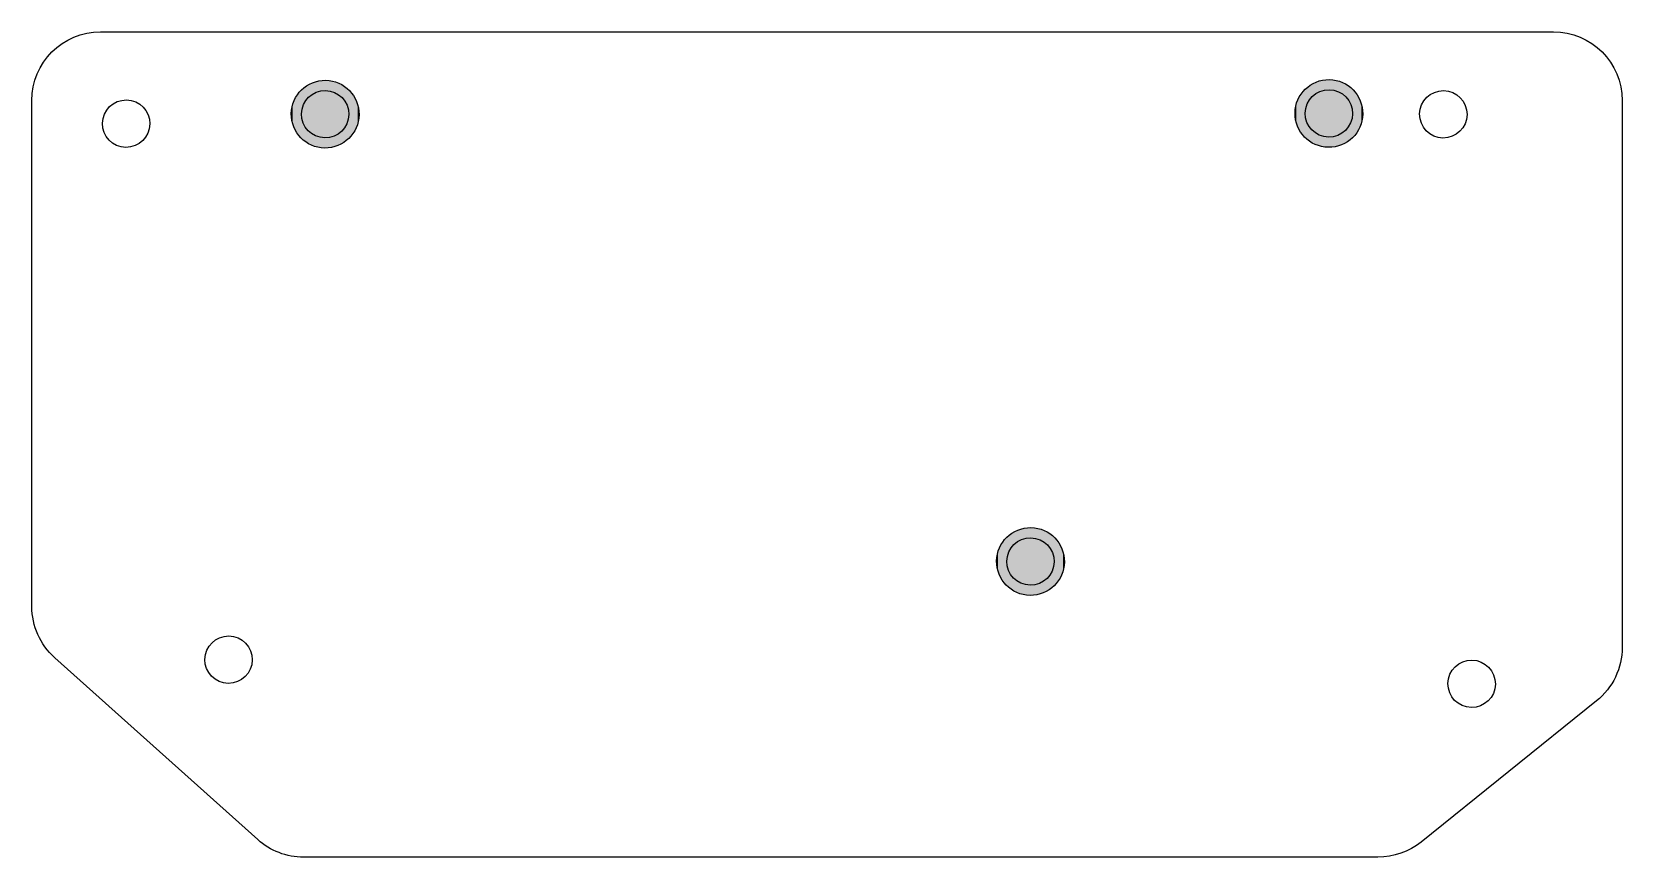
# Model space of a CAD drawing. Extents: x 0.18 to 4.8, y -2.57 to -0.17.
import ezdxf

# ---------------------------------------------------------------- set-up
doc = ezdxf.new("R2010")
doc.units = 0
doc.layers.add('CUT', color=7, linetype='CONTINUOUS')
doc.layers.add('ENGRAVE', color=7, linetype='CONTINUOUS')

# ---------------------------------------------------------------- blocks, each defined once
blk = doc.blocks.new('*U1')
at = {"layer": 'ENGRAVE', "color": 7}
for points in [[(0.9902, -0.5011), (0.984, -0.3238), (0.9902, -0.3209)], [(0.9927, -0.502), (0.9902, -0.3209), (0.9927, -0.3197)], [(0.9902, -0.5011), (0.9902, -0.3209), (0.9927, -0.502)], [(0.9992, -0.5045), (0.9927, -0.3197), (0.9992, -0.3174)], [(0.9927, -0.502), (0.9927, -0.3197), (0.9992, -0.5045)], [(1.0018, -0.5052), (0.9992, -0.3174), (1.0018, -0.3165)], [(0.9992, -0.5045), (0.9992, -0.3174), (1.0018, -0.5052)], [(1.0086, -0.5071), (1.0018, -0.3165), (1.0086, -0.3149)], [(1.0018, -0.5052), (1.0018, -0.3165), (1.0086, -0.5071)], [(1.0112, -0.5075), (1.0086, -0.3149), (1.0112, -0.3142)], [(1.0086, -0.5071), (1.0086, -0.3149), (1.0112, -0.5075)], [(1.0184, -0.5087), (1.0112, -0.3142), (1.0184, -0.3133)], [(1.0112, -0.5075), (1.0112, -0.3142), (1.0184, -0.5087)], [(1.021, -0.5089), (1.0184, -0.3133), (1.021, -0.3129)], [(1.0184, -0.5087), (1.0184, -0.3133), (1.021, -0.5089)], [(1.0284, -0.5093), (1.021, -0.3129), (1.0284, -0.3126)], [(1.021, -0.5089), (1.021, -0.3129), (1.0284, -0.5093)], [(1.0311, -0.5093), (1.0284, -0.3126), (1.0311, -0.3125)], [(1.0284, -0.5093), (1.0284, -0.3126), (1.0311, -0.5093)], [(1.0311, -0.5093), (1.0311, -0.3125), (1.0385, -0.509)], [(1.0385, -0.509), (1.0311, -0.3125), (1.0385, -0.313)], [(1.0385, -0.509), (1.0385, -0.313), (1.0412, -0.5086)], [(1.0412, -0.5086), (1.0385, -0.313), (1.0412, -0.3132)], [(1.0412, -0.5086), (1.0412, -0.3132), (1.0483, -0.5076)], [(1.0483, -0.5076), (1.0412, -0.3132), (1.0483, -0.3143)], [(1.0483, -0.5076), (1.0483, -0.3143), (1.0509, -0.507)], [(1.0509, -0.507), (1.0483, -0.3143), (1.0509, -0.3148)], [(1.0509, -0.507), (1.0509, -0.3148), (1.0577, -0.5053)], [(1.0577, -0.5053), (1.0509, -0.3148), (1.0577, -0.3166)], [(1.0577, -0.5053), (1.0577, -0.3166), (1.0603, -0.5044)], [(1.0603, -0.5044), (1.0577, -0.3166), (1.0603, -0.3173)], [(1.0603, -0.5044), (1.0603, -0.3173), (1.0668, -0.5021)], [(1.0668, -0.5021), (1.0603, -0.3173), (1.0668, -0.3198)], [(1.0668, -0.5021), (1.0668, -0.3198), (1.0693, -0.501)], [(1.0693, -0.501), (1.0668, -0.3198), (1.0693, -0.3208)], [(1.0693, -0.501), (1.0693, -0.3208), (1.0755, -0.4981)], [(1.0755, -0.4981), (1.0693, -0.3208), (1.0755, -0.3239)], [(0.9426, -0.4567), (0.9396, -0.3714), (0.9426, -0.3654)], [(0.9439, -0.4588), (0.9426, -0.3654), (0.9439, -0.3628)], [(0.9426, -0.4567), (0.9426, -0.3654), (0.9439, -0.4588)], [(0.9474, -0.4648), (0.9439, -0.3628), (0.9474, -0.3572)], [(0.9439, -0.4588), (0.9439, -0.3628), (0.9474, -0.4648)], [(0.9489, -0.4669), (0.9474, -0.3572), (0.9489, -0.3548)], [(0.9474, -0.4648), (0.9474, -0.3572), (0.9489, -0.4669)], [(0.953, -0.4725), (0.9489, -0.3548), (0.953, -0.3495)], [(0.9489, -0.4669), (0.9489, -0.3548), (0.953, -0.4725)], [(0.9547, -0.4744), (0.953, -0.3495), (0.9547, -0.3473)], [(0.953, -0.4725), (0.953, -0.3495), (0.9547, -0.4744)], [(0.9592, -0.4796), (0.9547, -0.3473), (0.9592, -0.3424)], [(0.9547, -0.4744), (0.9547, -0.3473), (0.9592, -0.4796)], [(0.9611, -0.4813), (0.9592, -0.3424), (0.9611, -0.3404)], [(0.9592, -0.4796), (0.9592, -0.3424), (0.9611, -0.4813)], [(0.9661, -0.486), (0.9611, -0.3404), (0.9661, -0.336)], [(0.9611, -0.4813), (0.9611, -0.3404), (0.9661, -0.486)], [(0.9682, -0.4876), (0.9661, -0.336), (0.9682, -0.3341)], [(0.9661, -0.486), (0.9661, -0.336), (0.9682, -0.4876)], [(0.9736, -0.4918), (0.9682, -0.3341), (0.9736, -0.3302)], [(0.9682, -0.4876), (0.9682, -0.3341), (0.9736, -0.4918)], [(0.9759, -0.4932), (0.9736, -0.3302), (0.9759, -0.3286)], [(0.9736, -0.4918), (0.9736, -0.3302), (0.9759, -0.4932)], [(0.9817, -0.4968), (0.9759, -0.3286), (0.9817, -0.3251)], [(0.9759, -0.4932), (0.9759, -0.3286), (0.9817, -0.4968)], [(0.984, -0.498), (0.9817, -0.3251), (0.984, -0.3238)], [(0.9817, -0.4968), (0.9817, -0.3251), (0.984, -0.498)], [(0.984, -0.498), (0.984, -0.3238), (0.9902, -0.5011)], [(1.0755, -0.4981), (1.0755, -0.3239), (1.0779, -0.4967)], [(1.0779, -0.4967), (1.0755, -0.3239), (1.0779, -0.325)], [(1.0779, -0.4967), (1.0779, -0.325), (1.0837, -0.4933)], [(1.0837, -0.4933), (1.0779, -0.325), (1.0837, -0.3287)], [(1.0837, -0.4933), (1.0837, -0.3287), (1.0859, -0.4917)], [(1.0859, -0.4917), (1.0837, -0.3287), (1.0859, -0.3301)], [(1.0859, -0.4917), (1.0859, -0.3301), (1.0913, -0.4877)], [(1.0913, -0.4877), (1.0859, -0.3301), (1.0913, -0.3343)], [(1.0913, -0.4877), (1.0913, -0.3343), (1.0934, -0.4859)], [(1.0934, -0.4859), (1.0913, -0.3343), (1.0934, -0.3358)], [(1.0934, -0.4859), (1.0934, -0.3358), (1.0984, -0.4815)], [(1.0984, -0.4815), (1.0934, -0.3358), (1.0984, -0.3405)], [(1.0984, -0.4815), (1.0984, -0.3405), (1.1003, -0.4794)], [(1.1003, -0.4794), (1.0984, -0.3405), (1.1003, -0.3423)], [(1.1003, -0.4794), (1.1003, -0.3423), (1.1049, -0.4746)], [(1.1049, -0.4746), (1.1003, -0.3423), (1.1049, -0.3474)], [(1.1049, -0.4746), (1.1049, -0.3474), (1.1066, -0.4724)], [(1.1066, -0.4724), (1.1049, -0.3474), (1.1066, -0.3494)], [(1.1066, -0.4724), (1.1066, -0.3494), (1.1106, -0.4671)], [(1.1106, -0.4671), (1.1066, -0.3494), (1.1106, -0.355)], [(1.1106, -0.4671), (1.1106, -0.355), (1.1121, -0.4647)], [(1.1121, -0.4647), (1.1106, -0.355), (1.1121, -0.357)], [(1.1121, -0.4647), (1.1121, -0.357), (1.1157, -0.459)], [(1.1157, -0.459), (1.1121, -0.357), (1.1157, -0.363)], [(1.1157, -0.459), (1.1157, -0.363), (1.1169, -0.4565)], [(1.1169, -0.4565), (1.1157, -0.363), (1.1169, -0.3652)], [(1.1169, -0.4565), (1.1169, -0.3652), (1.1199, -0.4505)], [(1.1199, -0.4505), (1.1169, -0.3652), (1.1199, -0.3716)], [(0.9317, -0.4197), (0.9313, -0.4096), (0.9317, -0.4038)], [(0.932, -0.4216), (0.9317, -0.4038), (0.932, -0.3995)], [(0.9317, -0.4197), (0.9317, -0.4038), (0.932, -0.4216)], [(0.9331, -0.4295), (0.932, -0.3995), (0.9331, -0.393)], [(0.932, -0.4216), (0.932, -0.3995), (0.9331, -0.4295)], [(0.9336, -0.4317), (0.9331, -0.393), (0.9336, -0.3898)], [(0.9331, -0.4295), (0.9331, -0.393), (0.9336, -0.4317)], [(0.9354, -0.4389), (0.9336, -0.3898), (0.9354, -0.3833)], [(0.9336, -0.4317), (0.9336, -0.3898), (0.9354, -0.4389)], [(0.9362, -0.4412), (0.9354, -0.3833), (0.9362, -0.3804)], [(0.9354, -0.4389), (0.9354, -0.3833), (0.9362, -0.4412)], [(0.9386, -0.448), (0.9362, -0.3804), (0.9386, -0.3741)], [(0.9362, -0.4412), (0.9362, -0.3804), (0.9386, -0.448)], [(0.9396, -0.4503), (0.9386, -0.3741), (0.9396, -0.3714)], [(0.9386, -0.448), (0.9386, -0.3741), (0.9396, -0.4503)], [(0.9396, -0.4503), (0.9396, -0.3714), (0.9426, -0.4567)], [(1.1199, -0.4505), (1.1199, -0.3716), (1.121, -0.4477)], [(1.121, -0.4477), (1.1199, -0.3716), (1.121, -0.3739)], [(1.121, -0.4477), (1.121, -0.3739), (1.1234, -0.4415)], [(1.1234, -0.4415), (1.121, -0.3739), (1.1234, -0.3807)], [(1.1234, -0.4415), (1.1234, -0.3807), (1.1242, -0.4385)], [(1.1242, -0.4385), (1.1234, -0.3807), (1.1242, -0.383)], [(1.1242, -0.4385), (1.1242, -0.383), (1.1259, -0.4321)], [(1.1259, -0.4321), (1.1242, -0.383), (1.1259, -0.3902)], [(1.1259, -0.4321), (1.1259, -0.3902), (1.1264, -0.4288)], [(1.1264, -0.4288), (1.1259, -0.3902), (1.1264, -0.3924)], [(1.1264, -0.4288), (1.1264, -0.3924), (1.1275, -0.4223)], [(1.1275, -0.4223), (1.1264, -0.3924), (1.1275, -0.4002)], [(1.1275, -0.4223), (1.1275, -0.4002), (1.1278, -0.4181)], [(1.1278, -0.4181), (1.1275, -0.4002), (1.1278, -0.4022)], [(1.1278, -0.4181), (1.1278, -0.4022), (1.1282, -0.4123)]]:
    blk.add_solid(points, dxfattribs=at)
blk = doc.blocks.new('*U2')
at = {"layer": 'ENGRAVE', "color": 7}
for points in [[(3.0497, -1.8046), (3.0432, -1.6198), (3.0497, -1.6176)], [(3.0523, -1.8053), (3.0497, -1.6176), (3.0523, -1.6167)], [(3.0497, -1.8046), (3.0497, -1.6176), (3.0523, -1.8053)], [(3.0591, -1.8072), (3.0523, -1.6167), (3.0591, -1.615)], [(3.0523, -1.8053), (3.0523, -1.6167), (3.0591, -1.8072)], [(3.0617, -1.8076), (3.0591, -1.615), (3.0617, -1.6144)], [(3.0591, -1.8072), (3.0591, -1.615), (3.0617, -1.8076)], [(3.0689, -1.8088), (3.0617, -1.6144), (3.0689, -1.6134)], [(3.0617, -1.8076), (3.0617, -1.6144), (3.0689, -1.8088)], [(3.0715, -1.809), (3.0689, -1.6134), (3.0715, -1.613)], [(3.0689, -1.8088), (3.0689, -1.6134), (3.0715, -1.809)], [(3.0789, -1.8095), (3.0715, -1.613), (3.0789, -1.6127)], [(3.0715, -1.809), (3.0715, -1.613), (3.0789, -1.8095)], [(3.0816, -1.8094), (3.0789, -1.6127), (3.0816, -1.6126)], [(3.0789, -1.8095), (3.0789, -1.6127), (3.0816, -1.8094)], [(3.0816, -1.8094), (3.0816, -1.6126), (3.089, -1.8091)], [(3.089, -1.8091), (3.0816, -1.6126), (3.089, -1.6131)], [(3.089, -1.8091), (3.089, -1.6131), (3.0917, -1.8087)], [(3.0917, -1.8087), (3.089, -1.6131), (3.0917, -1.6133)], [(3.0917, -1.8087), (3.0917, -1.6133), (3.0988, -1.8077)], [(3.0988, -1.8077), (3.0917, -1.6133), (3.0988, -1.6145)], [(3.0988, -1.8077), (3.0988, -1.6145), (3.1014, -1.8071)], [(3.1014, -1.8071), (3.0988, -1.6145), (3.1014, -1.6149)], [(3.1014, -1.8071), (3.1014, -1.6149), (3.1082, -1.8054)], [(3.1082, -1.8054), (3.1014, -1.6149), (3.1082, -1.6168)], [(3.1082, -1.8054), (3.1082, -1.6168), (3.1108, -1.8045)], [(3.1108, -1.8045), (3.1082, -1.6168), (3.1108, -1.6175)], [(3.1108, -1.8045), (3.1108, -1.6175), (3.1173, -1.8023)], [(3.1173, -1.8023), (3.1108, -1.6175), (3.1173, -1.6199)], [(2.9944, -1.759), (2.9931, -1.6655), (2.9944, -1.663)], [(2.9979, -1.765), (2.9944, -1.663), (2.9979, -1.6573)], [(2.9944, -1.759), (2.9944, -1.663), (2.9979, -1.765)], [(2.9994, -1.767), (2.9979, -1.6573), (2.9994, -1.6549)], [(2.9979, -1.765), (2.9979, -1.6573), (2.9994, -1.767)], [(3.0035, -1.7726), (2.9994, -1.6549), (3.0035, -1.6496)], [(2.9994, -1.767), (2.9994, -1.6549), (3.0035, -1.7726)], [(3.0052, -1.7745), (3.0035, -1.6496), (3.0052, -1.6474)], [(3.0035, -1.7726), (3.0035, -1.6496), (3.0052, -1.7745)], [(3.0097, -1.7797), (3.0052, -1.6474), (3.0097, -1.6425)], [(3.0052, -1.7745), (3.0052, -1.6474), (3.0097, -1.7797)], [(3.0116, -1.7815), (3.0097, -1.6425), (3.0116, -1.6405)], [(3.0097, -1.7797), (3.0097, -1.6425), (3.0116, -1.7815)], [(3.0166, -1.7861), (3.0116, -1.6405), (3.0166, -1.6361)], [(3.0116, -1.7815), (3.0116, -1.6405), (3.0166, -1.7861)], [(3.0187, -1.7877), (3.0166, -1.6361), (3.0187, -1.6343)], [(3.0166, -1.7861), (3.0166, -1.6361), (3.0187, -1.7877)], [(3.0241, -1.7919), (3.0187, -1.6343), (3.0241, -1.6303)], [(3.0187, -1.7877), (3.0187, -1.6343), (3.0241, -1.7919)], [(3.0263, -1.7933), (3.0241, -1.6303), (3.0263, -1.6287)], [(3.0241, -1.7919), (3.0241, -1.6303), (3.0263, -1.7933)], [(3.0322, -1.7969), (3.0263, -1.6287), (3.0322, -1.6253)], [(3.0263, -1.7933), (3.0263, -1.6287), (3.0322, -1.7969)], [(3.0345, -1.7981), (3.0322, -1.6253), (3.0345, -1.6239)], [(3.0322, -1.7969), (3.0322, -1.6253), (3.0345, -1.7981)], [(3.0407, -1.8012), (3.0345, -1.6239), (3.0407, -1.621)], [(3.0345, -1.7981), (3.0345, -1.6239), (3.0407, -1.8012)], [(3.0432, -1.8022), (3.0407, -1.621), (3.0432, -1.6198)], [(3.0407, -1.8012), (3.0407, -1.621), (3.0432, -1.8022)], [(3.0432, -1.8022), (3.0432, -1.6198), (3.0497, -1.8046)], [(3.1173, -1.8023), (3.1173, -1.6199), (3.1198, -1.8011)], [(3.1198, -1.8011), (3.1173, -1.6199), (3.1198, -1.6209)], [(3.1198, -1.8011), (3.1198, -1.6209), (3.126, -1.7982)], [(3.126, -1.7982), (3.1198, -1.6209), (3.126, -1.624)], [(3.126, -1.7982), (3.126, -1.624), (3.1283, -1.7968)], [(3.1283, -1.7968), (3.126, -1.624), (3.1283, -1.6252)], [(3.1283, -1.7968), (3.1283, -1.6252), (3.1342, -1.7934)], [(3.1342, -1.7934), (3.1283, -1.6252), (3.1342, -1.6288)], [(3.1342, -1.7934), (3.1342, -1.6288), (3.1364, -1.7918)], [(3.1364, -1.7918), (3.1342, -1.6288), (3.1364, -1.6302)], [(3.1364, -1.7918), (3.1364, -1.6302), (3.1418, -1.7878)], [(3.1418, -1.7878), (3.1364, -1.6302), (3.1418, -1.6344)], [(3.1418, -1.7878), (3.1418, -1.6344), (3.1439, -1.786)], [(3.1439, -1.786), (3.1418, -1.6344), (3.1439, -1.636)], [(3.1439, -1.786), (3.1439, -1.636), (3.1489, -1.7816)], [(3.1489, -1.7816), (3.1439, -1.636), (3.1489, -1.6406)], [(3.1489, -1.7816), (3.1489, -1.6406), (3.1508, -1.7796)], [(3.1508, -1.7796), (3.1489, -1.6406), (3.1508, -1.6424)], [(3.1508, -1.7796), (3.1508, -1.6424), (3.1553, -1.7747)], [(3.1553, -1.7747), (3.1508, -1.6424), (3.1553, -1.6476)], [(3.1553, -1.7747), (3.1553, -1.6476), (3.1571, -1.7725)], [(3.1571, -1.7725), (3.1553, -1.6476), (3.1571, -1.6495)], [(3.1571, -1.7725), (3.1571, -1.6495), (3.1611, -1.7672)], [(3.1611, -1.7672), (3.1571, -1.6495), (3.1611, -1.6551)], [(3.1611, -1.7672), (3.1611, -1.6551), (3.1626, -1.7648)], [(3.1626, -1.7648), (3.1611, -1.6551), (3.1626, -1.6571)], [(3.1626, -1.7648), (3.1626, -1.6571), (3.1662, -1.7591)], [(3.1662, -1.7591), (3.1626, -1.6571), (3.1662, -1.6631)], [(3.1662, -1.7591), (3.1662, -1.6631), (3.1674, -1.7566)], [(3.1674, -1.7566), (3.1662, -1.6631), (3.1674, -1.6653)], [(2.9822, -1.7198), (2.9818, -1.7097), (2.9822, -1.7039)], [(2.9825, -1.7218), (2.9822, -1.7039), (2.9825, -1.6997)], [(2.9822, -1.7198), (2.9822, -1.7039), (2.9825, -1.7218)], [(2.9836, -1.7296), (2.9825, -1.6997), (2.9836, -1.6932)], [(2.9825, -1.7218), (2.9825, -1.6997), (2.9836, -1.7296)], [(2.9841, -1.7318), (2.9836, -1.6932), (2.9841, -1.6899)], [(2.9836, -1.7296), (2.9836, -1.6932), (2.9841, -1.7318)], [(2.9859, -1.739), (2.9841, -1.6899), (2.9859, -1.6834)], [(2.9841, -1.7318), (2.9841, -1.6899), (2.9859, -1.739)], [(2.9867, -1.7413), (2.9859, -1.6834), (2.9867, -1.6805)], [(2.9859, -1.739), (2.9859, -1.6834), (2.9867, -1.7413)], [(2.9891, -1.7481), (2.9867, -1.6805), (2.9891, -1.6742)], [(2.9867, -1.7413), (2.9867, -1.6805), (2.9891, -1.7481)], [(2.9901, -1.7504), (2.9891, -1.6742), (2.9901, -1.6715)], [(2.9891, -1.7481), (2.9891, -1.6742), (2.9901, -1.7504)], [(2.9931, -1.7568), (2.9901, -1.6715), (2.9931, -1.6655)], [(2.9901, -1.7504), (2.9901, -1.6715), (2.9931, -1.7568)], [(2.9931, -1.7568), (2.9931, -1.6655), (2.9944, -1.759)], [(3.1674, -1.7566), (3.1674, -1.6653), (3.1704, -1.7506)], [(3.1704, -1.7506), (3.1674, -1.6653), (3.1704, -1.6717)], [(3.1704, -1.7506), (3.1704, -1.6717), (3.1715, -1.7479)], [(3.1715, -1.7479), (3.1704, -1.6717), (3.1715, -1.674)], [(3.1715, -1.7479), (3.1715, -1.674), (3.1739, -1.7416)], [(3.1739, -1.7416), (3.1715, -1.674), (3.1739, -1.6808)], [(3.1739, -1.7416), (3.1739, -1.6808), (3.1746, -1.7387)], [(3.1746, -1.7387), (3.1739, -1.6808), (3.1746, -1.6831)], [(3.1746, -1.7387), (3.1746, -1.6831), (3.1764, -1.7322)], [(3.1764, -1.7322), (3.1746, -1.6831), (3.1764, -1.6903)], [(3.1764, -1.7322), (3.1764, -1.6903), (3.1769, -1.729)], [(3.1769, -1.729), (3.1764, -1.6903), (3.1769, -1.6925)], [(3.1769, -1.729), (3.1769, -1.6925), (3.178, -1.7224)], [(3.178, -1.7224), (3.1769, -1.6925), (3.178, -1.7003)], [(3.178, -1.7224), (3.178, -1.7003), (3.1783, -1.7182)], [(3.1783, -1.7182), (3.178, -1.7003), (3.1783, -1.7023)], [(3.1783, -1.7182), (3.1783, -1.7023), (3.1787, -1.7124)]]:
    blk.add_solid(points, dxfattribs=at)
blk = doc.blocks.new('*U3')
at = {"layer": 'ENGRAVE', "color": 7}
for points in [[(3.8995, -0.4947), (3.8937, -0.3264), (3.8995, -0.323)], [(3.9019, -0.4959), (3.8995, -0.323), (3.9019, -0.3216)], [(3.8995, -0.4947), (3.8995, -0.323), (3.9019, -0.4959)], [(3.908, -0.499), (3.9019, -0.3216), (3.908, -0.3187)], [(3.9019, -0.4959), (3.9019, -0.3216), (3.908, -0.499)], [(3.9105, -0.4999), (3.908, -0.3187), (3.9105, -0.3176)], [(3.908, -0.499), (3.908, -0.3187), (3.9105, -0.4999)], [(3.917, -0.5024), (3.9105, -0.3176), (3.917, -0.3153)], [(3.9105, -0.4999), (3.9105, -0.3176), (3.917, -0.5024)], [(3.9196, -0.5031), (3.917, -0.3153), (3.9196, -0.3144)], [(3.917, -0.5024), (3.917, -0.3153), (3.9196, -0.5031)], [(3.9264, -0.5049), (3.9196, -0.3144), (3.9264, -0.3128)], [(3.9196, -0.5031), (3.9196, -0.3144), (3.9264, -0.5049)], [(3.9291, -0.5054), (3.9264, -0.3128), (3.9291, -0.3121)], [(3.9264, -0.5049), (3.9264, -0.3128), (3.9291, -0.5054)], [(3.9362, -0.5066), (3.9291, -0.3121), (3.9362, -0.3111)], [(3.9291, -0.5054), (3.9291, -0.3121), (3.9362, -0.5066)], [(3.9389, -0.5067), (3.9362, -0.3111), (3.9389, -0.3108)], [(3.9362, -0.5066), (3.9362, -0.3111), (3.9389, -0.5067)], [(3.9462, -0.5072), (3.9389, -0.3108), (3.9462, -0.3105)], [(3.9389, -0.5067), (3.9389, -0.3108), (3.9462, -0.5072)], [(3.9489, -0.5071), (3.9462, -0.3105), (3.9489, -0.3104)], [(3.9462, -0.5072), (3.9462, -0.3105), (3.9489, -0.5071)], [(3.9489, -0.5071), (3.9489, -0.3104), (3.9563, -0.5068)], [(3.9563, -0.5068), (3.9489, -0.3104), (3.9563, -0.3109)], [(3.9563, -0.5068), (3.9563, -0.3109), (3.959, -0.5065)], [(3.959, -0.5065), (3.9563, -0.3109), (3.959, -0.311)], [(3.959, -0.5065), (3.959, -0.311), (3.9661, -0.5055)], [(3.9661, -0.5055), (3.959, -0.311), (3.9661, -0.3122)], [(3.9661, -0.5055), (3.9661, -0.3122), (3.9687, -0.5048)], [(3.9687, -0.5048), (3.9661, -0.3122), (3.9687, -0.3127)], [(3.9687, -0.5048), (3.9687, -0.3127), (3.9756, -0.5032)], [(3.9756, -0.5032), (3.9687, -0.3127), (3.9756, -0.3145)], [(3.9756, -0.5032), (3.9756, -0.3145), (3.9781, -0.5023)], [(3.9781, -0.5023), (3.9756, -0.3145), (3.9781, -0.3152)], [(3.9781, -0.5023), (3.9781, -0.3152), (3.9847, -0.5)], [(3.9847, -0.5), (3.9781, -0.3152), (3.9847, -0.3177)], [(3.9847, -0.5), (3.9847, -0.3177), (3.9871, -0.4989)], [(3.9871, -0.4989), (3.9847, -0.3177), (3.9871, -0.3186)], [(3.9871, -0.4989), (3.9871, -0.3186), (3.9933, -0.496)], [(3.9933, -0.496), (3.9871, -0.3186), (3.9933, -0.3217)], [(3.9933, -0.496), (3.9933, -0.3217), (3.9957, -0.4946)], [(3.9957, -0.4946), (3.9933, -0.3217), (3.9957, -0.3229)], [(3.9957, -0.4946), (3.9957, -0.3229), (4.0015, -0.4912)], [(4.0015, -0.4912), (3.9957, -0.3229), (4.0015, -0.3265)], [(3.8574, -0.4481), (3.8564, -0.372), (3.8574, -0.3693)], [(3.8604, -0.4545), (3.8574, -0.3693), (3.8604, -0.3633)], [(3.8574, -0.4481), (3.8574, -0.3693), (3.8604, -0.4545)], [(3.8617, -0.4567), (3.8604, -0.3633), (3.8617, -0.3607)], [(3.8604, -0.4545), (3.8604, -0.3633), (3.8617, -0.4567)], [(3.8652, -0.4627), (3.8617, -0.3607), (3.8652, -0.3551)], [(3.8617, -0.4567), (3.8617, -0.3607), (3.8652, -0.4627)], [(3.8667, -0.4648), (3.8652, -0.3551), (3.8667, -0.3527)], [(3.8652, -0.4627), (3.8652, -0.3551), (3.8667, -0.4648)], [(3.8708, -0.4704), (3.8667, -0.3527), (3.8708, -0.3474)], [(3.8667, -0.4648), (3.8667, -0.3527), (3.8708, -0.4704)], [(3.8725, -0.4723), (3.8708, -0.3474), (3.8725, -0.3452)], [(3.8708, -0.4704), (3.8708, -0.3474), (3.8725, -0.4723)], [(3.877, -0.4774), (3.8725, -0.3452), (3.877, -0.3403)], [(3.8725, -0.4723), (3.8725, -0.3452), (3.877, -0.4774)], [(3.8789, -0.4792), (3.877, -0.3403), (3.8789, -0.3383)], [(3.877, -0.4774), (3.877, -0.3403), (3.8789, -0.4792)], [(3.8839, -0.4839), (3.8789, -0.3383), (3.8839, -0.3338)], [(3.8789, -0.4792), (3.8789, -0.3383), (3.8839, -0.4839)], [(3.886, -0.4855), (3.8839, -0.3338), (3.886, -0.332)], [(3.8839, -0.4839), (3.8839, -0.3338), (3.886, -0.4855)], [(3.8914, -0.4897), (3.886, -0.332), (3.8914, -0.3281)], [(3.886, -0.4855), (3.886, -0.332), (3.8914, -0.4897)], [(3.8937, -0.4911), (3.8914, -0.3281), (3.8937, -0.3264)], [(3.8914, -0.4897), (3.8914, -0.3281), (3.8937, -0.4911)], [(3.8937, -0.4911), (3.8937, -0.3264), (3.8995, -0.4947)], [(4.0015, -0.4912), (4.0015, -0.3265), (4.0037, -0.4895)], [(4.0037, -0.4895), (4.0015, -0.3265), (4.0037, -0.3279)], [(4.0037, -0.4895), (4.0037, -0.3279), (4.0091, -0.4856)], [(4.0091, -0.4856), (4.0037, -0.3279), (4.0091, -0.3321)], [(4.0091, -0.4856), (4.0091, -0.3321), (4.0112, -0.4838)], [(4.0112, -0.4838), (4.0091, -0.3321), (4.0112, -0.3337)], [(4.0112, -0.4838), (4.0112, -0.3337), (4.0162, -0.4793)], [(4.0162, -0.4793), (4.0112, -0.3337), (4.0162, -0.3384)], [(4.0162, -0.4793), (4.0162, -0.3384), (4.0181, -0.4773)], [(4.0181, -0.4773), (4.0162, -0.3384), (4.0181, -0.3402)], [(4.0181, -0.4773), (4.0181, -0.3402), (4.0227, -0.4724)], [(4.0227, -0.4724), (4.0181, -0.3402), (4.0227, -0.3453)], [(4.0227, -0.4724), (4.0227, -0.3453), (4.0244, -0.4702)], [(4.0244, -0.4702), (4.0227, -0.3453), (4.0244, -0.3472)], [(4.0244, -0.4702), (4.0244, -0.3472), (4.0284, -0.4649)], [(4.0284, -0.4649), (4.0244, -0.3472), (4.0284, -0.3528)], [(4.0284, -0.4649), (4.0284, -0.3528), (4.0299, -0.4625)], [(4.0299, -0.4625), (4.0284, -0.3528), (4.0299, -0.3549)], [(4.0299, -0.4625), (4.0299, -0.3549), (4.0335, -0.4569)], [(4.0335, -0.4569), (4.0299, -0.3549), (4.0335, -0.3609)], [(4.0335, -0.4569), (4.0335, -0.3609), (4.0348, -0.4543)], [(4.0348, -0.4543), (4.0335, -0.3609), (4.0348, -0.3631)], [(4.0348, -0.4543), (4.0348, -0.3631), (4.0377, -0.4483)], [(4.0377, -0.4483), (4.0348, -0.3631), (4.0377, -0.3695)], [(4.0377, -0.4483), (4.0377, -0.3695), (4.0388, -0.4456)], [(4.0388, -0.4456), (4.0377, -0.3695), (4.0388, -0.3717)], [(3.8495, -0.4175), (3.8492, -0.4075), (3.8495, -0.4017)], [(3.8498, -0.4195), (3.8495, -0.4017), (3.8498, -0.3974)], [(3.8495, -0.4175), (3.8495, -0.4017), (3.8498, -0.4195)], [(3.8509, -0.4273), (3.8498, -0.3974), (3.8509, -0.3909)], [(3.8498, -0.4195), (3.8498, -0.3974), (3.8509, -0.4273)], [(3.8514, -0.4295), (3.8509, -0.3909), (3.8514, -0.3877)], [(3.8509, -0.4273), (3.8509, -0.3909), (3.8514, -0.4295)], [(3.8532, -0.4368), (3.8514, -0.3877), (3.8532, -0.3812)], [(3.8514, -0.4295), (3.8514, -0.3877), (3.8532, -0.4368)], [(3.854, -0.4391), (3.8532, -0.3812), (3.854, -0.3783)], [(3.8532, -0.4368), (3.8532, -0.3812), (3.854, -0.4391)], [(3.8564, -0.4459), (3.854, -0.3783), (3.8564, -0.372)], [(3.854, -0.4391), (3.854, -0.3783), (3.8564, -0.4459)], [(3.8564, -0.4459), (3.8564, -0.372), (3.8574, -0.4481)], [(4.0388, -0.4456), (4.0388, -0.3717), (4.0412, -0.4393)], [(4.0412, -0.4393), (4.0388, -0.3717), (4.0412, -0.3785)], [(4.0412, -0.4393), (4.0412, -0.3785), (4.042, -0.4364)], [(4.042, -0.4364), (4.0412, -0.3785), (4.042, -0.3808)], [(4.042, -0.4364), (4.042, -0.3808), (4.0437, -0.4299)], [(4.0437, -0.4299), (4.042, -0.3808), (4.0437, -0.3881)], [(4.0437, -0.4299), (4.0437, -0.3881), (4.0443, -0.4267)], [(4.0443, -0.4267), (4.0437, -0.3881), (4.0443, -0.3903)], [(4.0443, -0.4267), (4.0443, -0.3903), (4.0454, -0.4202)], [(4.0454, -0.4202), (4.0443, -0.3903), (4.0454, -0.3981)], [(4.0454, -0.4202), (4.0454, -0.3981), (4.0456, -0.4159)], [(4.0456, -0.4159), (4.0454, -0.3981), (4.0456, -0.4001)], [(4.0456, -0.4159), (4.0456, -0.4001), (4.046, -0.4101)]]:
    blk.add_solid(points, dxfattribs=at)

msp = doc.modelspace()

# ---------------------------------------------------------------- linework, layer by layer
at = {"layer": 'CUT', "color": 7}
for points, knots in [([(0.2435, -1.9907), (0.2435, -1.9907), (0.8337, -2.5195), (0.8337, -2.5195), (0.8704, -2.5524), (0.9179, -2.5705), (0.9672, -2.5705), (0.9672, -2.5705), (4.0904, -2.5705), (4.0904, -2.5705), (4.136, -2.5705), (4.1802, -2.555), (4.2157, -2.5264), (4.2157, -2.5264), (4.7257, -2.1162), (4.7257, -2.1162), (4.7729, -2.0783), (4.8003, -2.021), (4.8003, -1.9604), (4.8003, -1.9604), (4.8003, -0.3715), (4.8003, -0.3715), (4.8003, -0.2611), (4.7108, -0.1715), (4.6003, -0.1715), (4.6003, -0.1715), (0.377, -0.1715), (0.377, -0.1715), (0.2665, -0.1715), (0.177, -0.2611), (0.177, -0.3715), (0.177, -0.3715), (0.177, -1.8417), (0.177, -1.8417), (0.177, -1.8986), (0.2012, -1.9527), (0.2435, -1.9907)], [0, 0, 0, 0, 1, 1, 1, 2, 2, 2, 3, 3, 3, 4, 4, 4, 5, 5, 5, 6, 6, 6, 7, 7, 7, 8, 8, 8, 9, 9, 9, 10, 10, 10, 11, 11, 11, 12, 12, 12, 12]), ([(0.3824, -0.4375), (0.3819, -0.4755), (0.4123, -0.5068), (0.4503, -0.5073), (0.4884, -0.5078), (0.5197, -0.4774), (0.5202, -0.4394), (0.5207, -0.4013), (0.4903, -0.37), (0.4522, -0.3695), (0.4142, -0.369), (0.3829, -0.3994), (0.3824, -0.4375)], [0, 0, 0, 0, 1, 1, 1, 2, 2, 2, 3, 3, 3, 4, 4, 4, 4]), ([(0.9609, -0.41), (0.9604, -0.448), (0.9908, -0.4793), (1.0288, -0.4798), (1.0669, -0.4803), (1.0981, -0.4499), (1.0987, -0.4119), (1.0992, -0.3738), (1.0687, -0.3426), (1.0307, -0.342), (0.9927, -0.3415), (0.9614, -0.3719), (0.9609, -0.41)], [0, 0, 0, 0, 1, 1, 1, 2, 2, 2, 3, 3, 3, 4, 4, 4, 4]), ([(3.8787, -0.4079), (3.8782, -0.4459), (3.9086, -0.4772), (3.9466, -0.4777), (3.9847, -0.4782), (4.016, -0.4478), (4.0165, -0.4097), (4.017, -0.3717), (3.9866, -0.3404), (3.9485, -0.3399), (3.9105, -0.3394), (3.8792, -0.3698), (3.8787, -0.4079)], [0, 0, 0, 0, 1, 1, 1, 2, 2, 2, 3, 3, 3, 4, 4, 4, 4]), ([(4.2114, -0.4104), (4.2109, -0.4484), (4.2413, -0.4797), (4.2793, -0.4802), (4.3174, -0.4807), (4.3486, -0.4503), (4.3492, -0.4122), (4.3497, -0.3742), (4.3192, -0.3429), (4.2812, -0.3424), (4.2432, -0.3419), (4.2119, -0.3723), (4.2114, -0.4104)], [0, 0, 0, 0, 1, 1, 1, 2, 2, 2, 3, 3, 3, 4, 4, 4, 4]), ([(3.0114, -1.7101), (3.0108, -1.7482), (3.0413, -1.7794), (3.0793, -1.7799), (3.1174, -1.7805), (3.1486, -1.75), (3.1491, -1.712), (3.1497, -1.6739), (3.1192, -1.6427), (3.0812, -1.6422), (3.0432, -1.6416), (3.0119, -1.6721), (3.0114, -1.7101)], [0, 0, 0, 0, 1, 1, 1, 2, 2, 2, 3, 3, 3, 4, 4, 4, 4]), ([(0.68, -1.9955), (0.6795, -2.0336), (0.7099, -2.0648), (0.748, -2.0654), (0.786, -2.0659), (0.8173, -2.0354), (0.8178, -1.9974), (0.8183, -1.9594), (0.7879, -1.9281), (0.7499, -1.9276), (0.7118, -1.927), (0.6805, -1.9575), (0.68, -1.9955)], [0, 0, 0, 0, 1, 1, 1, 2, 2, 2, 3, 3, 3, 4, 4, 4, 4]), ([(4.2938, -2.0657), (4.2933, -2.1037), (4.3237, -2.135), (4.3618, -2.1355), (4.3998, -2.136), (4.4311, -2.1056), (4.4316, -2.0676), (4.4321, -2.0295), (4.4017, -1.9983), (4.3637, -1.9977), (4.3256, -1.9972), (4.2943, -2.0276), (4.2938, -2.0657)], [0, 0, 0, 0, 1, 1, 1, 2, 2, 2, 3, 3, 3, 4, 4, 4, 4])]:
    msp.add_open_spline(points, degree=3, knots=knots, dxfattribs=at)
at = {"layer": 'ENGRAVE'}
for points in [[(0.9313, -0.4096), (0.9306, -0.4639), (0.9741, -0.5086), (1.0284, -0.5093), (1.0828, -0.5101), (1.1274, -0.4666), (1.1282, -0.4123), (1.1289, -0.3579), (1.0855, -0.3133), (1.0311, -0.3125), (0.9768, -0.3118), (0.9321, -0.3552), (0.9313, -0.4096)], [(3.8492, -0.4075), (3.8484, -0.4618), (3.8919, -0.5065), (3.9462, -0.5072), (4.0006, -0.508), (4.0453, -0.4645), (4.046, -0.4101), (4.0467, -0.3558), (4.0033, -0.3111), (3.9489, -0.3104), (3.8946, -0.3096), (3.8499, -0.3531), (3.8492, -0.4075)], [(2.9818, -1.7097), (2.9811, -1.7641), (3.0246, -1.8087), (3.0789, -1.8095), (3.1333, -1.8102), (3.1779, -1.7667), (3.1787, -1.7124), (3.1794, -1.658), (3.136, -1.6134), (3.0816, -1.6126), (3.0272, -1.6119), (2.9826, -1.6554), (2.9818, -1.7097)]]:
    msp.add_open_spline(points, degree=3, knots=[0, 0, 0, 0, 1, 1, 1, 2, 2, 2, 3, 3, 3, 4, 4, 4, 4], dxfattribs=at)

# ---------------------------------------------------------------- block references
at = {"layer": 'ENGRAVE', "color": 7}
for name in ['*U1', '*U3', '*U2']:
    msp.add_blockref(name, (0, 0), dxfattribs=at)

doc.saveas('drawing.dxf')
